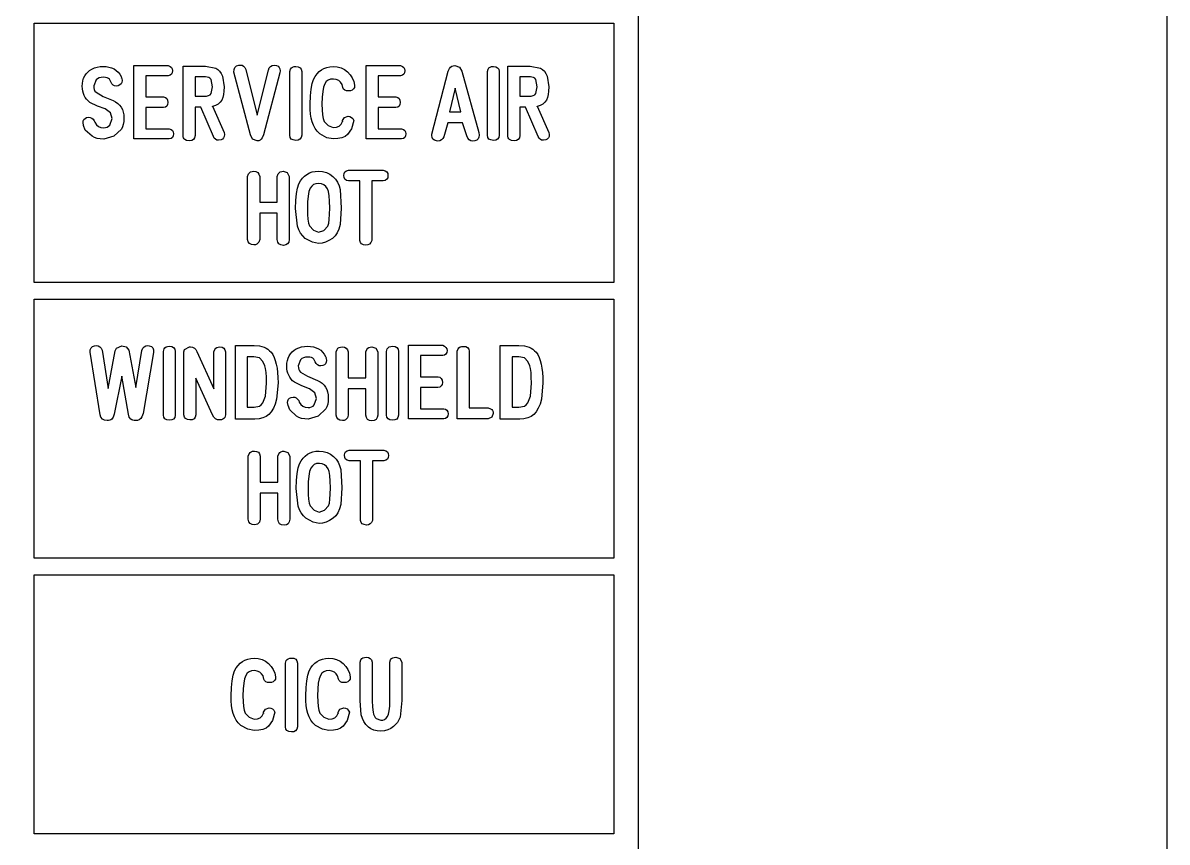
# Model space of a CAD drawing. Extents: x 80 to 225, y -79 to 78.
# Drawn here: x 177.49 to 224.98, y -0.09 to 33.92 of the extents above; entities that cross this region are included whole.
import ezdxf

# ---------------------------------------------------------------- set-up
doc = ezdxf.new("R2010")
doc.units = 0
doc.layers.add('LAYER_1', color=7, linetype='CONTINUOUS')

msp = doc.modelspace()

# ---------------------------------------------------------------- linework, layer by layer
at = {"layer": 'LAYER_1', "color": 250}
for points in [[(101.9357, 69.1187), (203.0161, 69.1187), (203.0161, -69.3472), (101.9357, -69.3472), (101.9357, 69.1187)], [(177.956, 33.9034), (202.015, 33.9034), (202.015, 23.1492), (177.956, 23.1492), (177.956, 33.9034)], [(177.956, 22.4581), (202.015, 22.4581), (202.015, 11.7038), (177.956, 11.7038), (177.956, 22.4581)], [(177.956, 11.0128), (202.015, 11.0128), (202.015, 0.2584), (177.956, 0.2584), (177.956, 11.0128)]]:
    msp.add_lwpolyline(points, close=True, dxfattribs=at)
msp.add_lwpolyline([(224.9758, -57.5041), (224.9758, 57.096)], dxfattribs=at)
at = {"layer": 'LAYER_1', "color": 7}
for points in [[(181.5753, 29.5109), (181.2588, 29.2114), (180.8398, 29.0937), (180.698, 29.1011), (180.571, 29.1232), (180.4587, 29.16), (180.3612, 29.2114), (180.0777, 29.4739), (180.0052, 29.662), (179.9848, 29.781), (179.9939, 29.8534), (180.0211, 29.9124), (180.0664, 29.9578), (180.1298, 29.9894), (180.2175, 30.0047), (180.285, 29.9956), (180.3463, 29.968), (180.4013, 29.9219), (180.4502, 29.8572), (180.4743, 29.7943), (180.5368, 29.6956), (180.6182, 29.625), (180.7184, 29.5826), (180.8373, 29.5685), (180.9143, 29.5755), (180.9832, 29.5962), (181.0437, 29.6305), (181.096, 29.6785), (181.1876, 29.9469), (181.117, 30.1852), (180.9009, 30.3492), (180.5767, 30.4662), (180.2715, 30.6225), (180.1969, 30.686), (180.1322, 30.7551), (180.0775, 30.8297), (180.0327, 30.91), (179.9979, 30.996), (179.973, 31.0875), (179.9581, 31.1847), (179.9531, 31.2875), (179.9593, 31.4089), (179.9778, 31.5212), (180.0086, 31.6244), (180.0518, 31.7186), (180.1073, 31.8036), (180.1751, 31.8797), (180.2553, 31.9466), (180.3478, 32.0045), (180.454, 32.0535), (180.5676, 32.0884), (180.6886, 32.1094), (180.817, 32.1164), (180.9405, 32.1096), (181.0574, 32.0889), (181.1677, 32.0545), (181.2715, 32.0065), (181.362, 31.9467), (181.4401, 31.8749), (181.5055, 31.7911), (181.5582, 31.6955), (181.5825, 31.6397), (181.5842, 31.632), (181.581, 31.6396), (181.5899, 31.6136), (181.6033, 31.524), (181.5934, 31.4495), (181.5637, 31.3892), (181.5142, 31.3432), (181.445, 31.3117), (181.363, 31.2971), (181.2924, 31.3078), (181.2311, 31.3399), (181.1794, 31.3933), (181.1373, 31.468), (181.0744, 31.5818), (181.0328, 31.6186), (180.9774, 31.6448), (180.9081, 31.6605), (180.8246, 31.6657), (180.7298, 31.6588), (180.6482, 31.6382), (180.5797, 31.6037), (180.5245, 31.5557), (180.4317, 31.3046), (180.4338, 31.225), (180.4494, 31.1541), (180.4786, 31.0918), (180.5214, 31.0383), (180.817, 30.8685), (181.2328, 30.6938), (181.3367, 30.6417), (181.4267, 30.5789), (181.5028, 30.5054), (181.5651, 30.4211), (181.6135, 30.3261), (181.6481, 30.2204), (181.6689, 30.1039), (181.6758, 29.9767), (181.6695, 29.8322), (181.6506, 29.7063), (181.6192, 29.5992), (181.5753, 29.5109)], [(182.0909, 29.1014), (182.0909, 32.1541), (183.5174, 32.1541), (183.5948, 32.1155), (183.65, 32.0664), (183.683, 32.0071), (183.694, 31.9378), (183.6831, 31.8533), (183.65, 31.7897), (183.5948, 31.747), (183.5173, 31.7255), (182.588, 31.7256), (182.588, 30.8504), (183.3204, 30.8504), (183.3993, 30.8259), (183.4556, 30.7787), (183.4895, 30.7086), (183.5008, 30.6156), (183.4896, 30.5303), (183.4557, 30.4665), (183.3992, 30.4241), (183.3202, 30.4033), (182.588, 30.4035), (182.588, 29.5185), (183.5599, 29.5185), (183.6375, 29.4992), (183.6929, 29.4583), (183.7261, 29.3959), (183.7372, 29.3118), (183.7262, 29.2269), (183.693, 29.1636), (183.6377, 29.1217), (183.5605, 29.1014), (182.0909, 29.1014)], [(185.3913, 29.2056), (184.8752, 30.4199), (184.6367, 30.4216), (184.6368, 29.2431), (184.6143, 29.1485), (184.5667, 29.081), (184.4941, 29.0405), (184.3964, 29.027), (184.2827, 29.0405), (184.202, 29.081), (184.174, 29.1114), (184.1543, 29.1485), (184.1428, 29.1924), (184.1396, 29.2431), (184.1397, 32.1223), (185.0613, 32.1223), (185.4898, 32.0401), (185.5764, 31.9841), (185.6519, 31.9111), (185.7162, 31.8212), (185.7695, 31.714), (185.8362, 31.2653), (185.8302, 31.0915), (185.8121, 30.942), (185.7818, 30.8168), (185.7396, 30.716), (185.6758, 30.6265), (185.5908, 30.5531), (185.4848, 30.496), (185.3576, 30.4554), (185.3558, 30.4611), (185.8439, 29.3658), (185.8547, 29.2818), (185.8457, 29.2047), (185.8185, 29.1431), (185.7732, 29.0968), (185.7097, 29.0657), (185.6112, 29.0493), (185.5403, 29.0591), (185.4801, 29.0884), (185.4304, 29.1372), (185.3913, 29.2056)], [(187.4713, 29.2726), (187.4191, 29.1497), (187.3769, 29.0949), (187.3282, 29.0553), (187.2732, 29.0307), (187.2119, 29.0212), (187.0224, 29.0899), (186.9271, 29.273), (186.2458, 31.8762), (186.2524, 31.9879), (186.2875, 32.0731), (186.351, 32.132), (186.4427, 32.1647), (186.5018, 32.1705), (186.5821, 32.1592), (186.6475, 32.1252), (186.6982, 32.0685), (186.7345, 31.9892), (187.2042, 30.0842), (187.6759, 31.962), (187.7125, 32.0508), (187.7642, 32.1141), (187.8308, 32.1521), (187.9124, 32.1647), (188.0128, 32.1482), (188.0775, 32.1178), (188.1236, 32.071), (188.1511, 32.0078), (188.1603, 31.9282), (188.1527, 31.8501), (187.4713, 29.2726)], [(188.5647, 29.2597), (188.5647, 31.8965), (188.5925, 32.0045), (188.6286, 32.0518), (188.6777, 32.086), (188.7394, 32.1069), (188.8138, 32.1145), (188.9153, 32.1017), (188.9904, 32.0612), (189.0391, 31.9927), (189.0617, 31.8965), (189.0618, 29.2597), (189.0366, 29.1629), (188.9869, 29.0947), (188.9126, 29.0549), (188.8138, 29.0435), (188.7035, 29.0592), (188.6251, 29.1004), (188.5788, 29.1672), (188.5647, 29.2597)], [(190.9624, 29.2896), (190.855, 29.2081), (190.7195, 29.1499), (190.556, 29.1149), (190.3641, 29.1032), (190.1054, 29.1553), (189.8111, 29.3137), (189.7052, 29.4192), (189.6166, 29.5382), (189.545, 29.6706), (189.4907, 29.8165), (189.4543, 29.965), (189.4288, 30.1368), (189.4142, 30.3318), (189.4106, 30.55), (189.4201, 30.8889), (189.4465, 31.1728), (189.4899, 31.4018), (189.5505, 31.5761), (189.617, 31.7002), (189.6935, 31.8076), (189.7799, 31.8985), (189.8763, 31.9729), (189.9827, 32.0307), (190.0992, 32.0719), (190.2256, 32.0967), (190.3622, 32.1049), (190.5331, 32.0912), (190.6897, 32.0497), (190.8322, 31.9803), (190.9604, 31.8832), (191.0701, 31.7642), (191.1557, 31.6339), (191.2171, 31.4924), (191.2541, 31.3397), (191.249, 31.2429), (191.2121, 31.178), (191.1576, 31.1315), (191.0853, 31.1035), (190.9954, 31.0942), (190.9108, 31.1032), (190.8447, 31.13), (190.7973, 31.1747), (190.7684, 31.2373), (190.7309, 31.3694), (190.6737, 31.4634), (190.5947, 31.5316), (190.494, 31.574), (190.3718, 31.5906), (190.256, 31.5812), (190.1582, 31.5451), (190.0783, 31.4825), (190.0164, 31.3936), (189.9651, 31.2548), (189.9283, 31.0679), (189.9062, 30.833), (189.8988, 30.55), (189.9048, 30.3067), (189.9226, 30.1058), (189.9522, 29.9473), (189.9935, 29.8312), (190.1537, 29.6544), (190.3603, 29.5725), (190.5006, 29.5882), (190.6116, 29.6354), (190.6562, 29.6708), (190.6935, 29.714), (190.7235, 29.7651), (190.7462, 29.8241), (190.75, 29.8165), (190.757, 29.8667), (190.8282, 29.9894), (190.9807, 30.0416), (191.0556, 30.031), (191.12, 29.999), (191.1738, 29.9456), (191.2172, 29.8706), (191.1295, 29.5164), (190.9624, 29.2896)], [(191.7347, 29.1014), (191.7347, 32.1541), (193.1611, 32.1541), (193.2386, 32.1155), (193.2938, 32.0664), (193.3268, 32.0071), (193.3378, 31.9378), (193.3269, 31.8533), (193.2938, 31.7897), (193.2386, 31.747), (193.1611, 31.7255), (192.2318, 31.7256), (192.2318, 30.8504), (192.9641, 30.8504), (193.043, 30.8259), (193.0994, 30.7787), (193.1333, 30.7086), (193.1446, 30.6156), (193.1333, 30.5303), (193.0994, 30.4665), (193.0429, 30.4241), (192.964, 30.4033), (192.2318, 30.4035), (192.2318, 29.5185), (193.2038, 29.5185), (193.2814, 29.4992), (193.3367, 29.4583), (193.3699, 29.3959), (193.381, 29.3118), (193.37, 29.2269), (193.3368, 29.1636), (193.2816, 29.1217), (193.2043, 29.1014), (191.7347, 29.1014)], [(195.9087, 29.2325), (195.7339, 29.7751), (195.1211, 29.7751), (194.9532, 29.1962), (194.9108, 29.1164), (194.8559, 29.0594), (194.7886, 29.0251), (194.709, 29.0137), (194.6499, 29.0193), (194.5643, 29.0484), (194.5031, 29.0962), (194.4664, 29.1629), (194.4541, 29.2483), (194.4598, 29.3004), (195.1413, 31.9137), (195.1934, 32.0305), (195.2374, 32.0833), (195.2894, 32.1213), (195.3492, 32.1448), (195.4171, 32.1539), (195.604, 32.0878), (195.7, 31.9136), (196.4076, 29.3689), (196.4228, 29.2666), (196.4117, 29.1796), (196.3785, 29.1103), (196.323, 29.0588), (196.2454, 29.0251), (196.1653, 29.0137), (196.0831, 29.0274), (196.0129, 29.0685), (195.9547, 29.1368), (195.9087, 29.2325)], [(196.763, 29.2597), (196.763, 31.8965), (196.7908, 32.0045), (196.8269, 32.0518), (196.8759, 32.086), (196.9377, 32.1069), (197.0121, 32.1145), (197.1137, 32.1017), (197.1888, 32.0612), (197.2375, 31.9927), (197.26, 31.8965), (197.26, 29.2597), (197.2349, 29.1629), (197.1852, 29.0947), (197.1109, 29.0549), (197.0121, 29.0435), (196.9018, 29.0592), (196.8234, 29.1004), (196.7771, 29.1672), (196.763, 29.2597)], [(198.8678, 29.2056), (198.3514, 30.4199), (198.113, 30.4216), (198.1131, 29.2431), (198.0906, 29.1485), (198.043, 29.081), (197.9704, 29.0405), (197.8727, 29.027), (197.7591, 29.0405), (197.6784, 29.081), (197.6504, 29.1114), (197.6306, 29.1485), (197.6191, 29.1924), (197.6159, 29.2431), (197.616, 32.1223), (198.5378, 32.1223), (198.9661, 32.0401), (199.0526, 31.9841), (199.1281, 31.9111), (199.1925, 31.8212), (199.2458, 31.714), (199.3125, 31.2653), (199.3065, 31.0915), (199.2884, 30.942), (199.2581, 30.8168), (199.2159, 30.716), (199.1521, 30.6265), (199.0671, 30.5531), (198.9611, 30.496), (198.8339, 30.4554), (198.8321, 30.4611), (199.3202, 29.3658), (199.331, 29.2818), (199.322, 29.2047), (199.2948, 29.1431), (199.2495, 29.0968), (199.186, 29.0657), (199.0875, 29.0493), (199.0166, 29.0591), (198.9564, 29.0884), (198.9068, 29.1372), (198.8678, 29.2056)], [(185.296, 31.5731), (185.2512, 31.6193), (185.1987, 31.6524), (185.1386, 31.6723), (185.0709, 31.679), (184.6368, 31.6791), (184.6368, 30.8744), (185.0093, 30.8744), (185.109, 30.8816), (185.1903, 30.9034), (185.2533, 30.9395), (185.2978, 30.99), (185.3499, 31.2653), (185.296, 31.5731)], [(198.7723, 31.5731), (198.7275, 31.6193), (198.675, 31.6524), (198.6149, 31.6723), (198.5472, 31.679), (198.1131, 31.6791), (198.1131, 30.8744), (198.4856, 30.8744), (198.5852, 30.8816), (198.6666, 30.9034), (198.7296, 30.9395), (198.7741, 30.99), (198.8262, 31.2653), (198.7723, 31.5731)], [(195.4211, 31.2164), (195.1897, 30.2279), (195.6575, 30.2279), (195.4211, 31.2164)], [(188.044, 24.9316), (188.044, 26.0191), (187.3136, 26.0191), (187.3136, 24.9316), (187.2779, 24.8195), (187.2417, 24.7697), (187.1955, 24.7338), (187.1393, 24.7117), (187.0732, 24.7037), (186.9705, 24.7165), (186.8931, 24.7586), (186.8411, 24.83), (186.8145, 24.9308), (186.8147, 27.55), (186.8501, 27.6559), (186.888, 27.7017), (186.9365, 27.735), (186.9957, 27.7557), (187.0656, 27.7639), (187.1602, 27.7521), (187.233, 27.7125), (187.2841, 27.645), (187.3135, 27.5497), (187.3136, 26.4736), (188.044, 26.4736), (188.044, 27.55), (188.0833, 27.6559), (188.1223, 27.7017), (188.1706, 27.735), (188.2282, 27.7557), (188.295, 27.7639), (188.4603, 27.7055), (188.541, 27.5497), (188.5411, 24.9316), (188.517, 24.8239), (188.4686, 24.747), (188.3958, 24.7008), (188.2988, 24.6854), (188.1929, 24.7008), (188.1152, 24.7469), (188.0656, 24.8238), (188.044, 24.9316)], [(190.3326, 24.9739), (190.188, 24.8818), (190.0441, 24.8161), (189.9011, 24.7766), (189.759, 24.7635), (189.5003, 24.8156), (189.206, 24.9739), (189.1002, 25.0794), (189.0115, 25.1984), (188.94, 25.3308), (188.8856, 25.4767), (188.8036, 26.2109), (188.8139, 26.5494), (188.8409, 26.8332), (188.8847, 27.0623), (188.9453, 27.2369), (189.0116, 27.3609), (189.088, 27.4684), (189.1744, 27.5593), (189.2709, 27.6337), (189.3774, 27.6915), (189.4939, 27.7329), (189.6205, 27.7576), (189.7571, 27.7659), (189.9278, 27.7522), (190.0841, 27.7106), (190.226, 27.6413), (190.3534, 27.5441), (190.4585, 27.4306), (190.5428, 27.302), (190.6062, 27.1586), (190.649, 27.0005), (190.6903, 26.2332), (190.6509, 25.5473), (190.6032, 25.3628), (190.5342, 25.2058), (190.4439, 25.0762), (190.3326, 24.9739)], [(191.9681, 27.3623), (191.9681, 24.885), (191.923, 24.8006), (191.8661, 24.7407), (191.7974, 24.7054), (191.7169, 24.6949), (191.6183, 24.7096), (191.5444, 24.7461), (191.4952, 24.8045), (191.4709, 24.885), (191.471, 27.3623), (190.9981, 27.3623), (190.9142, 27.3842), (190.8542, 27.4297), (190.8181, 27.4987), (190.806, 27.5911), (190.8181, 27.6727), (190.8541, 27.735), (190.9141, 27.7779), (190.998, 27.8014), (192.443, 27.8016), (192.5285, 27.7789), (192.5897, 27.7349), (192.6264, 27.6697), (192.6387, 27.5835), (192.6265, 27.4938), (192.5897, 27.4271), (192.5285, 27.3832), (192.4429, 27.3622), (191.9681, 27.3623)], [(190.1258, 27.0299), (190.0609, 27.1241), (189.9795, 27.1925), (189.8814, 27.2349), (189.7666, 27.2515), (189.6508, 27.2421), (189.553, 27.2059), (189.4732, 27.1431), (189.4113, 27.0538), (189.36, 26.9154), (189.3233, 26.7287), (189.3011, 26.4936), (189.2937, 26.2103), (189.2996, 25.967), (189.317, 25.766), (189.346, 25.6075), (189.3865, 25.4914), (189.548, 25.3146), (189.7552, 25.2327), (189.9752, 25.309), (190.1411, 25.4843), (190.1787, 25.6003), (190.2044, 25.7639), (190.2184, 25.9753), (190.2205, 26.2345), (190.2121, 26.5199), (190.1934, 26.7475), (190.1647, 26.9175), (190.1258, 27.0299)], [(182.4723, 17.7088), (182.4239, 17.5613), (182.3772, 17.4961), (182.3189, 17.4493), (182.2491, 17.4208), (182.1677, 17.4106), (182.1065, 17.414), (182.0522, 17.4258), (182.0047, 17.4461), (181.9641, 17.475), (181.9034, 17.5581), (181.8702, 17.6751), (181.5988, 19.2548), (181.2805, 17.6751), (181.2379, 17.5559), (181.1739, 17.472), (181.134, 17.4434), (181.0887, 17.4236), (181.0381, 17.4126), (180.9821, 17.4106), (180.8694, 17.4291), (180.784, 17.475), (180.7259, 17.5483), (180.6954, 17.649), (180.2766, 20.2542), (180.2817, 20.3517), (180.3138, 20.428), (180.3731, 20.483), (180.4596, 20.5166), (180.534, 20.526), (180.6148, 20.5142), (180.681, 20.4784), (180.7326, 20.4186), (180.7698, 20.3348), (181.0197, 18.7443), (181.3198, 20.3138), (181.3775, 20.4122), (181.5987, 20.5166), (181.7723, 20.4771), (181.8784, 20.3398), (182.1747, 18.7901), (182.429, 20.3215), (182.4651, 20.4111), (182.5172, 20.475), (182.5852, 20.5133), (182.6692, 20.526), (182.7309, 20.5204), (182.8179, 20.4893), (182.8773, 20.4314), (182.9091, 20.3468), (182.9133, 20.2356), (182.4723, 17.7088)], [(183.3158, 17.6416), (183.3158, 20.2781), (183.3437, 20.3862), (183.3798, 20.4336), (183.4288, 20.4678), (183.4906, 20.4887), (183.565, 20.4963), (183.6666, 20.4834), (183.7417, 20.4428), (183.7904, 20.3744), (183.8129, 20.2781), (183.8129, 17.6416), (183.7878, 17.5447), (183.7381, 17.4764), (183.6638, 17.4366), (183.565, 17.4253), (183.4547, 17.4409), (183.3763, 17.4821), (183.33, 17.549), (183.3158, 17.6416)], [(185.357, 17.6543), (184.6571, 19.172), (184.6571, 17.6434), (184.6398, 17.551), (184.5937, 17.4857), (184.5187, 17.4475), (184.4148, 17.4367), (184.3137, 17.4517), (184.2389, 17.4912), (184.1906, 17.5552), (184.1688, 17.6438), (184.1689, 20.2648), (184.1949, 20.3564), (184.3996, 20.4683), (184.4428, 20.4721), (184.5319, 20.4596), (184.6056, 20.4222), (184.664, 20.3598), (184.7072, 20.2725), (185.4149, 18.7341), (185.4149, 20.2616), (185.4503, 20.3658), (185.4878, 20.4115), (185.5353, 20.4445), (185.593, 20.4647), (185.6608, 20.4721), (185.7535, 20.4597), (185.8244, 20.4205), (185.8735, 20.3545), (185.901, 20.2616), (185.9011, 17.6434), (185.8673, 17.5448), (185.832, 17.4995), (185.787, 17.4664), (185.7324, 17.4455), (185.6684, 17.4367), (185.5628, 17.4453), (185.4758, 17.4844), (185.4072, 17.5541), (185.357, 17.6543)], [(188.0172, 18.3008), (187.9561, 18.0955), (187.8823, 17.9213), (187.7959, 17.7781), (187.6968, 17.6661), (187.5814, 17.5819), (187.4448, 17.5218), (187.2872, 17.4857), (187.1088, 17.4736), (186.3043, 17.4737), (186.3043, 20.5279), (187.079, 20.5279), (187.3036, 20.5104), (187.4967, 20.4578), (187.5814, 20.4183), (187.6582, 20.3701), (187.7273, 20.313), (187.7884, 20.2471), (187.8556, 20.1502), (187.9139, 20.0357), (187.9632, 19.9038), (188.0035, 19.7545), (188.0348, 19.5876), (188.0572, 19.4032), (188.0706, 19.2014), (188.0751, 18.982), (188.0172, 18.3008)], [(190.0603, 17.8926), (189.7438, 17.593), (189.3248, 17.4755), (189.1831, 17.4829), (189.056, 17.505), (188.9437, 17.5417), (188.8462, 17.593), (188.5627, 17.8555), (188.4902, 18.0438), (188.4698, 18.1626), (188.4789, 18.2351), (188.5061, 18.294), (188.5514, 18.3394), (188.6148, 18.3711), (188.7025, 18.3863), (188.77, 18.3772), (188.8313, 18.3496), (188.8863, 18.3035), (188.9352, 18.2388), (188.9593, 18.1759), (189.0218, 18.0772), (189.1032, 18.0067), (189.2034, 17.9643), (189.3223, 17.9502), (189.3993, 17.9571), (189.4682, 17.9778), (189.5287, 18.0122), (189.581, 18.0603), (189.6726, 18.3286), (189.602, 18.567), (189.3859, 18.731), (189.0617, 18.8478), (188.7565, 19.0043), (188.6819, 19.0677), (188.6172, 19.1368), (188.5625, 19.2114), (188.5177, 19.2917), (188.4829, 19.3777), (188.458, 19.4692), (188.4431, 19.5663), (188.4381, 19.6691), (188.4443, 19.7905), (188.4628, 19.9028), (188.4937, 20.0061), (188.5368, 20.1003), (188.5923, 20.1853), (188.6601, 20.2614), (188.7403, 20.3283), (188.8328, 20.3862), (188.939, 20.4351), (189.0526, 20.4701), (189.1736, 20.4911), (189.302, 20.4981), (189.4255, 20.4912), (189.5424, 20.4706), (189.6527, 20.4361), (189.7565, 20.3881), (189.847, 20.3284), (189.9251, 20.2566), (189.9905, 20.1728), (190.0432, 20.0772), (190.0675, 20.0214), (190.0692, 20.0137), (190.066, 20.0214), (190.0749, 19.9953), (190.0883, 19.9056), (190.0785, 19.8313), (190.0488, 19.771), (189.9993, 19.7249), (189.93, 19.6933), (189.848, 19.6787), (189.7774, 19.6895), (189.7161, 19.7216), (189.6644, 19.7751), (189.6223, 19.8498), (189.5594, 19.9635), (189.5178, 20.0003), (189.4624, 20.0265), (189.3931, 20.0423), (189.3096, 20.0475), (189.2148, 20.0406), (189.1332, 20.0199), (189.0647, 19.9855), (189.0095, 19.9375), (188.9167, 19.6864), (188.9188, 19.6068), (188.9344, 19.5358), (188.9636, 19.4735), (189.0064, 19.4199), (189.302, 19.2503), (189.7178, 19.0757), (189.8217, 19.0236), (189.9117, 18.9608), (189.9878, 18.8872), (190.0501, 18.8029), (190.0985, 18.7078), (190.1331, 18.602), (190.1539, 18.4856), (190.1608, 18.3584), (190.1545, 18.2138), (190.1356, 18.088), (190.1042, 17.981), (190.0603, 17.8926)], [(191.7195, 17.6416), (191.7195, 18.7292), (190.989, 18.7292), (190.989, 17.6416), (190.9534, 17.5294), (190.9171, 17.4797), (190.8709, 17.4438), (190.8148, 17.4218), (190.7487, 17.4138), (190.646, 17.4266), (190.5686, 17.4687), (190.5166, 17.54), (190.49, 17.6407), (190.4901, 20.2599), (190.5256, 20.3658), (190.5634, 20.4117), (190.6119, 20.445), (190.6712, 20.4658), (190.7411, 20.4739), (190.8357, 20.4621), (190.9085, 20.4225), (190.9596, 20.3551), (190.989, 20.2598), (190.989, 19.1835), (191.7195, 19.1835), (191.7195, 20.2599), (191.7588, 20.3658), (191.7978, 20.4117), (191.8461, 20.445), (191.9037, 20.4658), (191.9705, 20.4739), (192.1358, 20.4154), (192.2165, 20.2598), (192.2166, 17.6416), (192.1925, 17.5338), (192.1441, 17.4569), (192.0713, 17.4107), (191.9743, 17.3953), (191.8683, 17.4108), (191.7906, 17.4569), (191.741, 17.5338), (191.7195, 17.6416)], [(192.5803, 17.6416), (192.5803, 20.2781), (192.6081, 20.3862), (192.6442, 20.4336), (192.6933, 20.4678), (192.755, 20.4887), (192.8294, 20.4963), (192.9309, 20.4834), (193.006, 20.4428), (193.0547, 20.3744), (193.0773, 20.2781), (193.0774, 17.6416), (193.0523, 17.5447), (193.0025, 17.4764), (192.9282, 17.4366), (192.8294, 17.4253), (192.7191, 17.4409), (192.6407, 17.4821), (192.5944, 17.549), (192.5803, 17.6416)], [(193.4854, 17.4832), (193.4854, 20.5357), (194.9119, 20.5357), (194.9893, 20.4971), (195.0445, 20.4482), (195.0775, 20.3889), (195.0885, 20.3195), (195.0775, 20.2351), (195.0445, 20.1714), (194.9893, 20.1288), (194.9118, 20.1072), (193.9824, 20.1074), (193.9824, 19.2321), (194.7149, 19.2321), (194.7937, 19.2077), (194.8501, 19.1604), (194.884, 19.0902), (194.8953, 18.9972), (194.8841, 18.912), (194.8502, 18.8482), (194.7937, 18.8057), (194.7147, 18.7849), (193.9824, 18.7852), (193.9824, 17.9), (194.9544, 17.9), (195.032, 17.8808), (195.0874, 17.8399), (195.1206, 17.7775), (195.1317, 17.6934), (195.1207, 17.6086), (195.0875, 17.5452), (195.0322, 17.5034), (194.955, 17.4831), (193.4854, 17.4832)], [(195.5158, 17.4832), (195.5158, 20.2876), (195.5494, 20.39), (195.5854, 20.4348), (195.6322, 20.4668), (195.6898, 20.486), (195.7579, 20.4924), (195.8654, 20.4804), (195.9436, 20.4422), (195.9926, 20.378), (196.0128, 20.2876), (196.0129, 17.9358), (196.7915, 17.9358), (196.8976, 17.9038), (196.9441, 17.8693), (196.9777, 17.8249), (196.9982, 17.7707), (197.0057, 17.7069), (196.9466, 17.5529), (196.7915, 17.4831), (195.5158, 17.4832)], [(199.0132, 18.3008), (198.9521, 18.0955), (198.8783, 17.9213), (198.7919, 17.7781), (198.6928, 17.6661), (198.5774, 17.5819), (198.4408, 17.5218), (198.2833, 17.4857), (198.1048, 17.4736), (197.3001, 17.4737), (197.3001, 20.5279), (198.075, 20.5279), (198.2995, 20.5104), (198.4926, 20.4578), (198.5773, 20.4183), (198.6542, 20.3701), (198.7232, 20.313), (198.7844, 20.2471), (198.8516, 20.1502), (198.9099, 20.0357), (198.9592, 19.9038), (198.9995, 19.7545), (199.0308, 19.5876), (199.0532, 19.4032), (199.0666, 19.2014), (199.0711, 18.982), (199.0132, 18.3008)], [(187.5299, 19.6847), (187.4496, 19.8631), (187.3116, 20.0156), (187.0732, 20.055), (186.8014, 20.0552), (186.8014, 17.969), (187.0802, 17.969), (187.3078, 18.0069), (187.3822, 18.0634), (187.4457, 18.155), (187.5608, 18.4309), (187.5964, 18.9597), (187.5923, 19.2096), (187.5798, 19.4137), (187.559, 19.572), (187.5299, 19.6847)], [(198.5259, 19.6847), (198.4456, 19.8631), (198.3076, 20.0156), (198.0692, 20.055), (197.7972, 20.0552), (197.7972, 17.969), (198.0762, 17.969), (198.3038, 18.0069), (198.3782, 18.0634), (198.4417, 18.155), (198.5568, 18.4309), (198.5924, 18.9597), (198.5883, 19.2096), (198.5758, 19.4137), (198.555, 19.572), (198.5259, 19.6847)], [(190.3592, 13.3557), (190.2146, 13.2635), (190.0708, 13.1978), (189.9278, 13.1584), (189.7857, 13.1453), (189.527, 13.1974), (189.2327, 13.3557), (189.1269, 13.4613), (189.0382, 13.5802), (188.9667, 13.7126), (188.9123, 13.8584), (188.8303, 14.5926), (188.8405, 14.931), (188.8676, 15.2149), (188.9114, 15.4441), (188.972, 15.6187), (189.0383, 15.7427), (189.1147, 15.8501), (189.2011, 15.941), (189.2976, 16.0154), (189.4041, 16.0732), (189.5206, 16.1145), (189.6472, 16.1392), (189.7838, 16.1475), (189.9545, 16.1337), (190.1108, 16.0922), (190.2527, 16.0229), (190.3801, 15.9257), (190.4851, 15.8123), (190.5694, 15.6837), (190.6329, 15.5403), (190.6757, 15.3822), (190.717, 14.615), (190.6776, 13.9291), (190.6298, 13.7446), (190.5608, 13.5875), (190.4706, 13.4579), (190.3592, 13.3557)], [(191.9947, 15.7441), (191.9947, 13.2668), (191.9497, 13.1823), (191.8928, 13.1223), (191.8241, 13.087), (191.7436, 13.0765), (191.645, 13.0913), (191.5711, 13.1278), (191.5219, 13.1862), (191.4976, 13.2667), (191.4976, 15.7441), (191.0247, 15.7441), (190.9408, 15.766), (190.8808, 15.8115), (190.8447, 15.8804), (190.8327, 15.9727), (190.8448, 16.0543), (190.8808, 16.1166), (190.9408, 16.1596), (191.0247, 16.1831), (192.4698, 16.1832), (192.5552, 16.1606), (192.6164, 16.1167), (192.6531, 16.0515), (192.6654, 15.9652), (192.6531, 15.8756), (192.6164, 15.8088), (192.5552, 15.765), (192.4696, 15.744), (191.9947, 15.7441)], [(188.0706, 13.3133), (188.0706, 14.4009), (187.3403, 14.4009), (187.3403, 13.3133), (187.3046, 13.2011), (187.2683, 13.1514), (187.2221, 13.1154), (187.166, 13.0935), (187.0999, 13.0855), (186.9972, 13.0983), (186.9198, 13.1404), (186.8678, 13.2117), (186.8412, 13.3124), (186.8413, 15.9315), (186.8768, 16.0375), (186.9146, 16.0834), (186.9631, 16.1167), (187.0224, 16.1375), (187.0923, 16.1456), (187.1868, 16.1337), (187.2596, 16.0941), (187.3108, 16.0267), (187.3402, 15.9315), (187.3403, 14.8552), (188.0706, 14.8552), (188.0706, 15.9315), (188.11, 16.0375), (188.149, 16.0834), (188.1973, 16.1167), (188.2549, 16.1375), (188.3217, 16.1456), (188.487, 16.0871), (188.5677, 15.9315), (188.5679, 13.3133), (188.5437, 13.2055), (188.4953, 13.1285), (188.4225, 13.0824), (188.3255, 13.067), (188.2196, 13.0825), (188.1418, 13.1286), (188.0922, 13.2055), (188.0706, 13.3133)], [(190.1526, 15.4114), (190.0876, 15.5058), (190.0061, 15.5742), (189.908, 15.6167), (189.7933, 15.6333), (189.6775, 15.6238), (189.5797, 15.5876), (189.4999, 15.5249), (189.438, 15.4356), (189.3866, 15.2971), (189.3499, 15.1104), (189.3278, 14.8753), (189.3204, 14.592), (189.3263, 14.3487), (189.3437, 14.1477), (189.3727, 13.9891), (189.4132, 13.873), (189.5747, 13.6963), (189.7819, 13.6143), (190.0019, 13.6907), (190.1678, 13.8661), (190.2053, 13.982), (190.2311, 14.1456), (190.2451, 14.357), (190.2472, 14.6162), (190.2388, 14.9016), (190.2202, 15.1293), (190.1914, 15.2992), (190.1526, 15.4114)], [(187.684, 4.7305), (187.5766, 4.649), (187.4411, 4.5908), (187.2776, 4.5558), (187.0857, 4.5441), (186.827, 4.5963), (186.5327, 4.7545), (186.4269, 4.86), (186.3382, 4.979), (186.2667, 5.1115), (186.2123, 5.2575), (186.1759, 5.406), (186.1504, 5.5777), (186.1358, 5.7727), (186.1322, 5.991), (186.1417, 6.3297), (186.1681, 6.6136), (186.2115, 6.8427), (186.2721, 7.0169), (186.3386, 7.141), (186.4151, 7.2485), (186.5015, 7.3394), (186.5979, 7.4138), (186.7043, 7.4716), (186.8208, 7.5129), (186.9472, 7.5376), (187.0838, 7.5459), (187.2546, 7.5321), (187.4113, 7.4905), (187.5537, 7.4212), (187.682, 7.324), (187.7917, 7.205), (187.8773, 7.0747), (187.9387, 6.9332), (187.9757, 6.7805), (187.9706, 6.6839), (187.9337, 6.6189), (187.8792, 6.5724), (187.8069, 6.5445), (187.717, 6.5352), (187.6324, 6.5441), (187.5663, 6.571), (187.5189, 6.6156), (187.49, 6.6781), (187.4525, 6.8104), (187.3953, 6.9043), (187.3163, 6.9725), (187.2156, 7.0149), (187.0934, 7.0316), (186.9776, 7.0221), (186.8798, 6.9861), (186.7999, 6.9235), (186.738, 6.8346), (186.6867, 6.6958), (186.6499, 6.5089), (186.6278, 6.274), (186.6204, 5.991), (186.6264, 5.7477), (186.6442, 5.5467), (186.6738, 5.3881), (186.7151, 5.272), (186.8753, 5.0954), (187.0819, 5.0133), (187.2222, 5.029), (187.3333, 5.0762), (187.3778, 5.1116), (187.4151, 5.1549), (187.4451, 5.2061), (187.4678, 5.2651), (187.4716, 5.2575), (187.4786, 5.3077), (187.5498, 5.4304), (187.7023, 5.4825), (187.7773, 5.4719), (187.8416, 5.4399), (187.8955, 5.3864), (187.9388, 5.3114), (187.8511, 4.9574), (187.684, 4.7305)], [(188.3839, 4.7006), (188.3839, 7.3374), (188.4117, 7.4455), (188.4478, 7.4929), (188.4969, 7.527), (188.5586, 7.5479), (188.633, 7.5555), (188.7346, 7.5426), (188.8096, 7.502), (188.8584, 7.4336), (188.8809, 7.3373), (188.881, 4.7006), (188.8558, 4.6038), (188.8061, 4.5355), (188.7318, 4.4958), (188.633, 4.4845), (188.5226, 4.5001), (188.4443, 4.5413), (188.398, 4.6081), (188.3839, 4.7006)], [(190.7816, 4.7305), (190.6742, 4.649), (190.5387, 4.5908), (190.3752, 4.5558), (190.1833, 4.5441), (189.9246, 4.5963), (189.6303, 4.7545), (189.5244, 4.86), (189.4358, 4.979), (189.3642, 5.1115), (189.3099, 5.2575), (189.2735, 5.406), (189.248, 5.5777), (189.2334, 5.7727), (189.2298, 5.991), (189.2393, 6.3297), (189.2657, 6.6136), (189.3092, 6.8427), (189.3697, 7.0169), (189.4362, 7.141), (189.5127, 7.2485), (189.5991, 7.3394), (189.6955, 7.4138), (189.8019, 7.4716), (189.9184, 7.5129), (190.0448, 7.5376), (190.1814, 7.5459), (190.3522, 7.5321), (190.5089, 7.4905), (190.6513, 7.4212), (190.7796, 7.324), (190.8893, 7.205), (190.9749, 7.0747), (191.0363, 6.9332), (191.0733, 6.7805), (191.0682, 6.6839), (191.0313, 6.6189), (190.9768, 6.5724), (190.9045, 6.5445), (190.8146, 6.5352), (190.73, 6.5441), (190.6639, 6.571), (190.6165, 6.6156), (190.5876, 6.6781), (190.5501, 6.8104), (190.493, 6.9043), (190.414, 6.9725), (190.3133, 7.0149), (190.191, 7.0316), (190.0751, 7.0221), (189.9773, 6.9861), (189.8975, 6.9235), (189.8356, 6.8346), (189.7843, 6.6958), (189.7475, 6.5089), (189.7254, 6.274), (189.718, 5.991), (189.724, 5.7477), (189.7418, 5.5467), (189.7714, 5.3881), (189.8127, 5.272), (189.9729, 5.0954), (190.1795, 5.0133), (190.3198, 5.029), (190.4309, 5.0762), (190.4754, 5.1116), (190.5127, 5.1549), (190.5427, 5.2061), (190.5654, 5.2651), (190.5692, 5.2575), (190.5762, 5.3077), (190.6474, 5.4304), (190.7999, 5.4825), (190.8749, 5.4719), (190.9392, 5.4399), (190.9931, 5.3864), (191.0364, 5.3114), (190.9487, 4.9574), (190.7816, 4.7305)], [(193.1431, 5.101), (193.0388, 4.8759), (192.871, 4.7063), (192.7584, 4.6258), (192.633, 4.5682), (192.4949, 4.5336), (192.344, 4.522), (192.1857, 4.5324), (192.0464, 4.5635), (191.9258, 4.6152), (191.824, 4.6878), (191.7233, 4.7936), (191.6406, 4.9135), (191.5761, 5.0477), (191.5297, 5.1964), (191.4814, 5.7862), (191.4815, 7.3826), (191.5131, 7.4848), (191.5513, 7.5297), (191.6009, 7.562), (191.6619, 7.5818), (191.7344, 7.589), (191.8295, 7.5769), (191.9022, 7.5385), (191.9525, 7.4737), (191.9804, 7.3825), (191.9806, 5.7883), (191.9908, 5.5195), (192.0215, 5.3054), (192.0445, 5.2188), (192.0727, 5.1459), (192.106, 5.0867), (192.1444, 5.0412), (192.3364, 4.9708), (192.4227, 4.9801), (192.4993, 5.0099), (192.5661, 5.0602), (192.623, 5.131), (192.6632, 5.2249), (192.6918, 5.3659), (192.7089, 5.5537), (192.7146, 5.7883), (192.7146, 7.3826), (192.7483, 7.4848), (192.7866, 7.5297), (192.8365, 7.562), (192.8981, 7.5818), (192.9714, 7.589), (193.131, 7.5313), (193.2117, 7.3825), (193.2117, 5.7862), (193.1431, 5.101)]]:
    msp.add_lwpolyline(points, close=True, dxfattribs=at)

doc.saveas('drawing.dxf')
